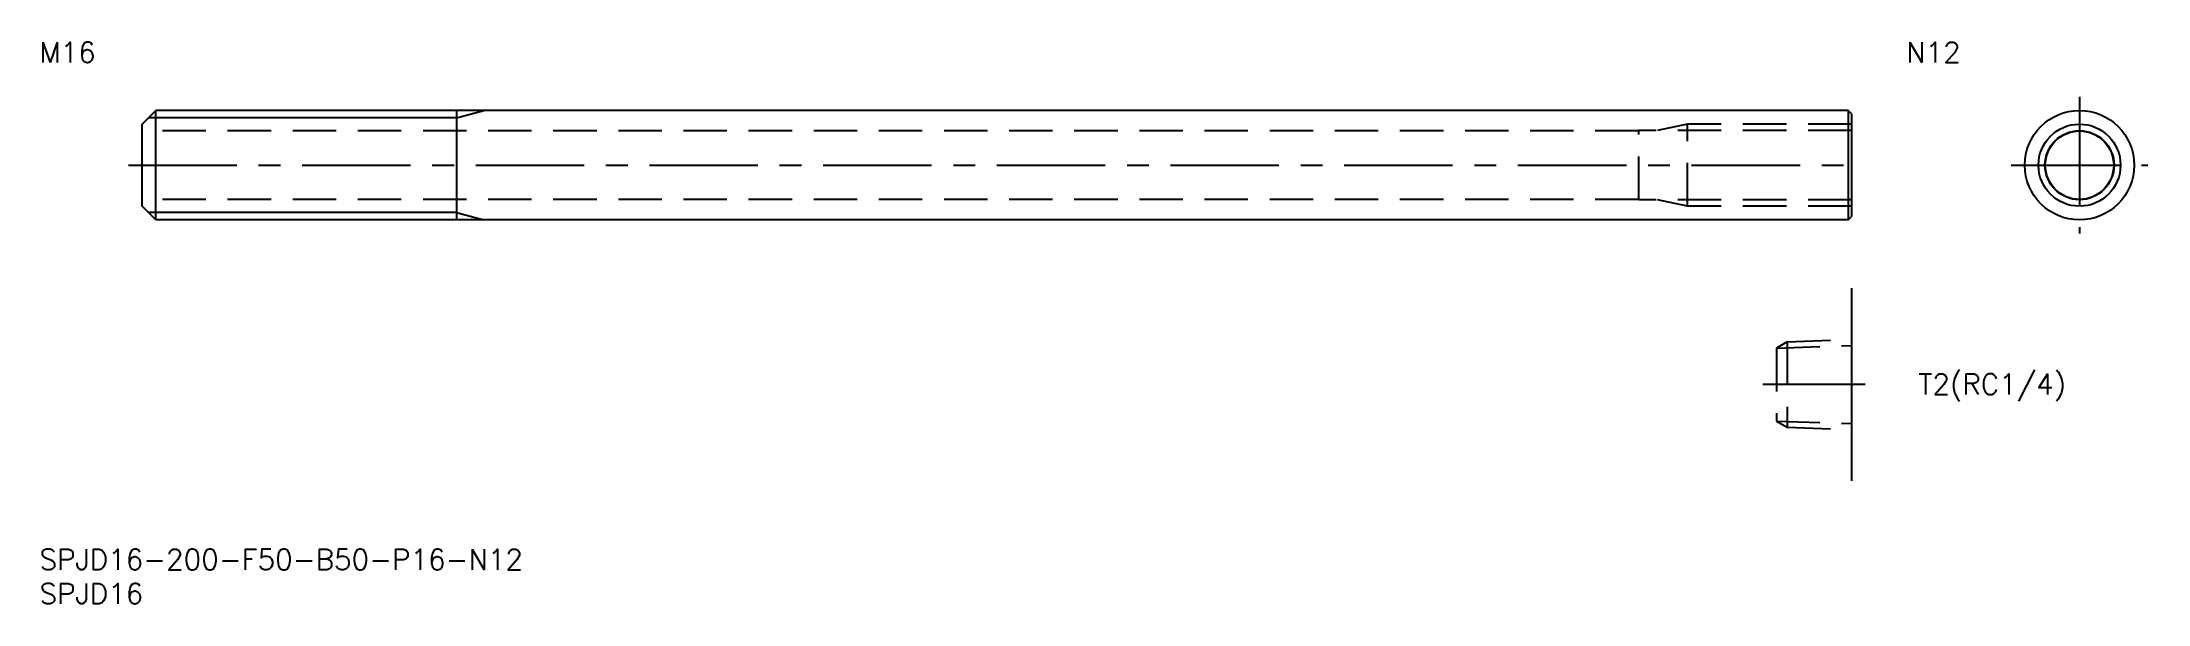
# Model space of a CAD drawing. Extents: x 0 to 308, y -8 to 74.
import ezdxf

# ---------------------------------------------------------------- set-up
doc = ezdxf.new("R2010")
doc.units = 0
doc.header["$LTSCALE"] = 0.5
doc.linetypes.add('CENTER', pattern=[50.8, 31.75, -6.35, 6.35, -6.35])
doc.linetypes.add('DASHED', pattern=[19.05, 12.7, -6.35])
for name, color, linetype in [('MSM_CENTER', 1, 'CENTER'), ('MSM_CONTINUOUS', 7, 'CONTINUOUS'), ('MSM_DASHED', 4, 'DASHED'), ('MSM_NARROW', 5, 'CONTINUOUS'), ('MSM_PART_NUMBER', 7, 'CONTINUOUS')]:
    doc.layers.add(name, color=color, linetype=linetype)
doc.styles.get("Standard").update_dxf_attribs({"font": 'txt.shx', "height": 1, "bigfont": 'bigfont.shx'})

# ---------------------------------------------------------------- blocks, each defined once
blk = doc.blocks.new('*U4')
at = {"layer": 'MSM_PART_NUMBER'}
blk.add_text('SPJD16-200-F50-B50-P16-N12', height=3, dxfattribs=at).set_placement((0, -3))
blk = doc.blocks.new('*U5')
at = {"layer": 'MSM_PART_NUMBER'}
blk.add_text('SPJD16', height=3, dxfattribs=at).set_placement((0, -8))
blk = doc.blocks.new('*U6')
at = {"layer": 'MSM_PART_NUMBER'}
blk.add_text('T2(RC1/4)', height=3, dxfattribs=at).set_placement((274.78, 22.64))
blk = doc.blocks.new('*U7')
at = {"layer": 'MSM_PART_NUMBER'}
blk.add_text('M16', height=3, dxfattribs=at).set_placement((0, 71.157))
blk = doc.blocks.new('*U8')
at = {"layer": 'MSM_PART_NUMBER'}
blk.add_text('N12', height=3, rotation=360, dxfattribs=at).set_placement((273, 71.157))

msp = doc.modelspace()

# ---------------------------------------------------------------- linework, layer by layer
at = {"layer": 'MSM_CENTER'}
for p, q in [((298.35, 66.16), (298.35, 46.16)), ((13, 56.16), (267, 56.16)), ((288.35, 56.16), (308.35, 56.16)), ((267, 24.08), (252.02, 24.08))]:
    msp.add_line(p, q, dxfattribs=at)
at = {"layer": 'MSM_CONTINUOUS'}
for p, q in [((17, 64.16), (15, 62.16)), ((15, 50.16), (15, 62.16)), ((264.5, 64.16), (17, 64.16)), ((17, 48.16), (17, 64.16)), ((61, 64.16), (61, 48.16)), ((264.5, 64.16), (264.5, 48.16)), ((265, 63.66), (264.5, 64.16)), ((265, 63.66), (265, 48.66)), ((17, 48.16), (15, 50.16)), ((264.5, 48.16), (17, 48.16)), ((264.5, 48.16), (265, 48.66)), ((265, 38.16), (265, 10))]:
    msp.add_line(p, q, dxfattribs=at)
for radius in [8, 5.05, 5]:
    msp.add_circle((298.35, 56.16), radius, dxfattribs=at)
at = {"layer": 'MSM_DASHED'}
for p, q in [((241, 62.16), (236.63, 61.21)), ((241, 50.16), (241, 62.16)), ((265, 62.16), (241, 62.16)), ((233.89, 61.16), (15, 61.16)), ((233.92, 61.21), (233.89, 61.16)), ((233.92, 51.1), (233.92, 61.21)), ((265, 61.21), (233.92, 61.21)), ((233.89, 51.16), (15, 51.16)), ((233.92, 51.1), (233.89, 51.16)), ((265, 51.1), (233.92, 51.1)), ((241, 50.16), (236.63, 51.1)), ((265, 50.16), (241, 50.16)), ((255.6, 30.33), (254.02, 29.42)), ((254.02, 29.42), (265, 29.8)), ((254.02, 29.42), (254.02, 18.74)), ((255.6, 30.33), (265, 30.66)), ((255.6, 30.33), (255.6, 17.83)), ((254.02, 18.74), (255.6, 17.83)), ((254.02, 18.74), (265, 18.36)), ((255.6, 17.83), (265, 17.5))]:
    msp.add_line(p, q, dxfattribs=at)
at = {"layer": 'MSM_NARROW'}
for p, q in [((61, 63.07), (15.92, 63.07)), ((61, 63.07), (65, 64.16)), ((61, 49.24), (15.92, 49.24)), ((61, 49.24), (65, 48.16))]:
    msp.add_line(p, q, dxfattribs=at)
msp.add_circle((298.35, 56.16), 6, dxfattribs=at)

# ---------------------------------------------------------------- block references
at = {"layer": 'MSM_CONTINUOUS'}
for name in ['*U7', '*U8', '*U6', '*U4', '*U5']:
    msp.add_blockref(name, (0, 0), dxfattribs=at)

doc.saveas('drawing.dxf')
